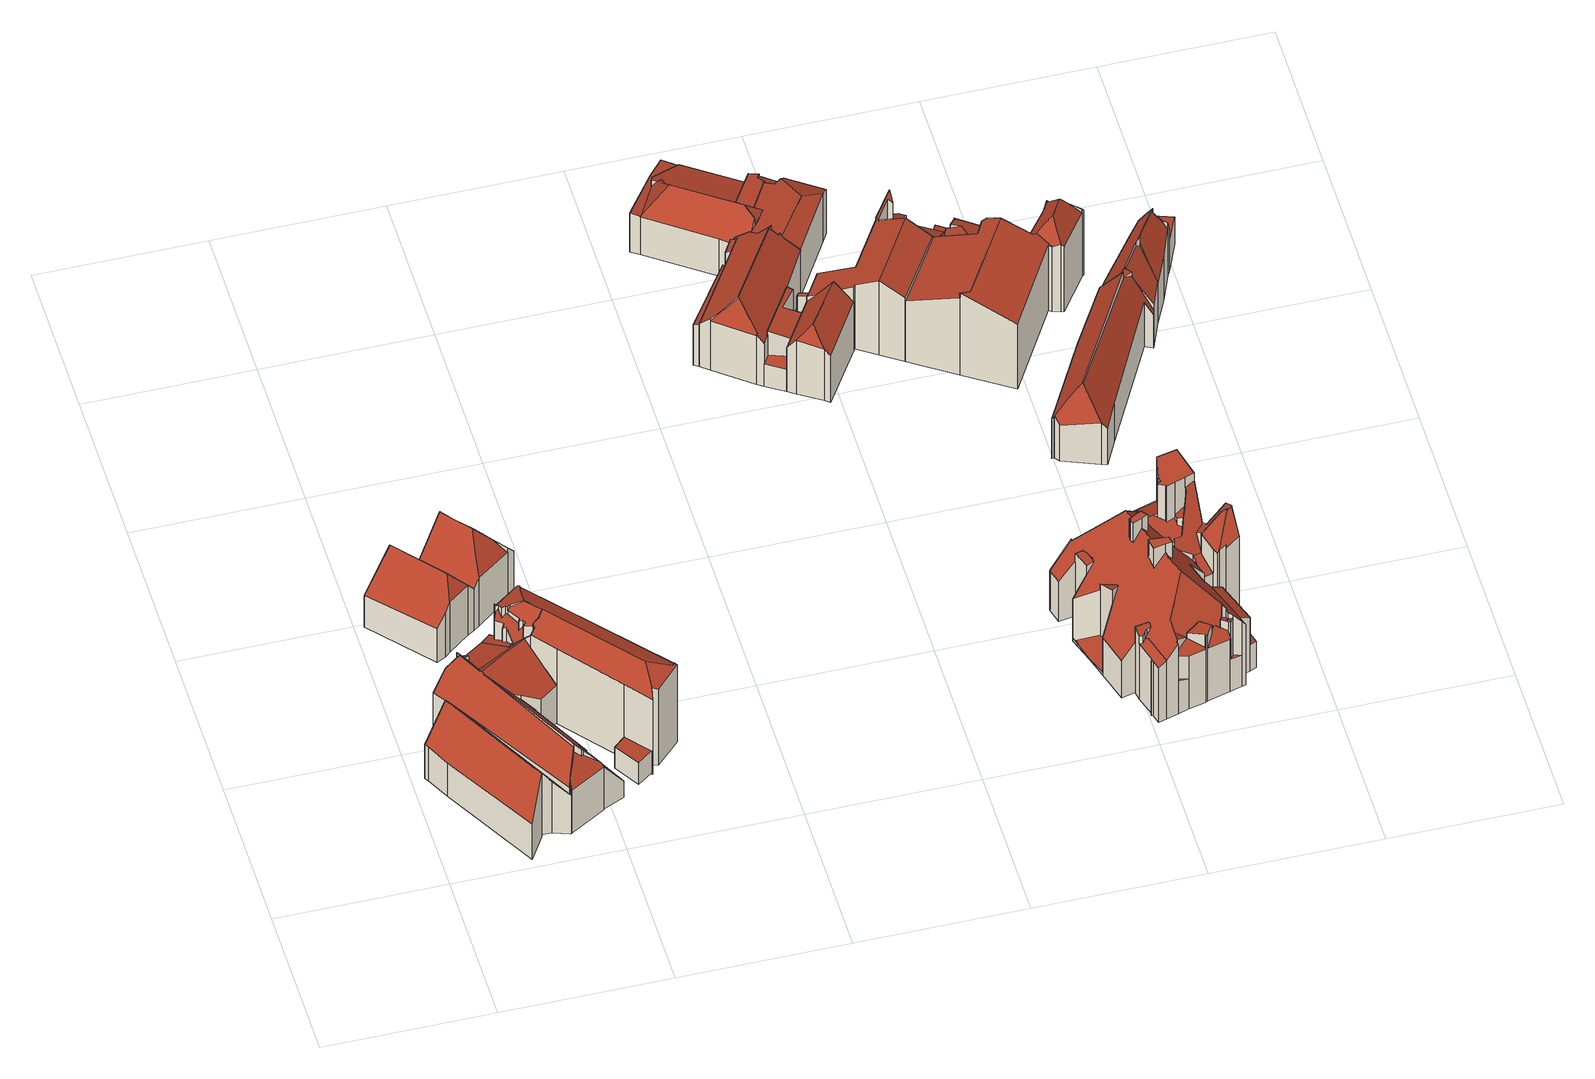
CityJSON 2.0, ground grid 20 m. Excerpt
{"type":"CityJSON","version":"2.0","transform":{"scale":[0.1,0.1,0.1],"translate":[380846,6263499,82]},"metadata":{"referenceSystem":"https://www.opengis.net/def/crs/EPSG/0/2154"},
"CityObjects":{
"building1":{"type":"Building","attributes":{"b3_dak_type":"slanted","b3_h_dak_50p":91.09,"b3_h_dak_70p":91.93,"b3_h_dak_max":93.34,"b3_h_dak_min":86.93,"b3_h_maaiveld":83.45,"b3_kas_warenhuis":false,"b3_reconstructie_onvolledig":false,"b3_rmse_lod12":1.53,"b3_rmse_lod13":1.53,"b3_rmse_lod22":0.328,"b3_val3dity_lod12":"[]","b3_val3dity_lod13":"[]","b3_val3dity_lod22":"[]","b3_volume_lod12":775.15,"b3_volume_lod13":775.15,"b3_volume_lod22":702.85,"oorspronkelijkbouwjaar":2000},"children":["building1-1"]},
"building1-1":{"type":"BuildingPart","parents":["building1"],"geometry":[{"type":"Solid","lod":"2.2","boundaries":[[[[0,1,2,3,4,5,6,7,8,9,10]],[[11,9,8,12]],[[13,7,6,14]],[[15,0,10,16]],[[12,8,7,13]],[[16,10,9,11]],[[17,3,2,18]],[[19,4,3,17]],[[14,6,5,20]],[[20,5,4,19]],[[18,2,1,21]],[[21,1,0,15]],[[22,23,11,12,13,14,20,19,17]],[[21,15,16,11,23,22,17,18]]]],"semantics":{"surfaces":[{"type":"GroundSurface"},{"type":"WallSurface","on_footprint_edge":true},{"type":"RoofSurface"}],"values":[[0,1,1,1,1,1,1,1,1,1,1,1,2,2]]}}]},
"building2":{"type":"Building","attributes":{"b3_dak_type":"slanted","b3_h_dak_50p":91.56,"b3_h_dak_70p":92.56,"b3_h_dak_max":95.07,"b3_h_dak_min":86.72,"b3_h_maaiveld":83.52,"b3_kas_warenhuis":false,"b3_reconstructie_onvolledig":false,"b3_rmse_lod12":1.78,"b3_rmse_lod13":1.34,"b3_rmse_lod22":0.354,"b3_val3dity_lod12":"[]","b3_val3dity_lod13":"[]","b3_val3dity_lod22":"[104]","b3_volume_lod12":1563.29,"b3_volume_lod13":1517.45,"b3_volume_lod22":53999,"oorspronkelijkbouwjaar":2000},"children":["building2-1"]},
"building2-1":{"type":"BuildingPart","parents":["building2"],"geometry":[{"type":"Solid","lod":"2.2","boundaries":[[[[24,25,26,27,28,29,30,31,32,33,34,35,36,37,38,39,40,41,42,43,44,45,46,47,48,49]],[[50,36,35,51]],[[52,32,31,53]],[[54,25,24,15]],[[55,26,25,54]],[[56,27,26,55]],[[57,46,45,58]],[[59,60,61]],[[62,63,61]],[[64,42,41,65]],[[65,41,40,66]],[[67,33,32,52]],[[68,43,42,64]],[[69,70,53,71]],[[72,73,74]],[[75,39,38,76]],[[76,38,37,77]],[[78,79,80,81,82]],[[63,79,78]],[[83,77,37,36,50]],[[84,85,86,87]],[[87,86,66,88]],[[89,90,91]],[[51,35,34,92]],[[92,34,33,67]],[[71,53,31,30,93]],[[94,95,96]],[[70,69,96]],[[93,30,29,94]],[[60,59,77,83]],[[15,24,49,97]],[[98,44,43,68]],[[58,45,44,98,99]],[[63,62,100]],[[73,72,101]],[[102,56,103]],[[99,98,85,84]],[[104,105,106]],[[107,47,46,57]],[[97,49,48,108]],[[108,48,47,107]],[[88,66,40,39,75]],[[80,79,108]],[[82,81,109,110]],[[110,109,90,89]],[[111,28,27,56,102]],[[95,94,29,28,111]],[[93,94,96,69,71]],[[100,62,61,60,83,50,51,92,112,74]],[[105,113,72,74,112,92,67]],[[56,55,101,103]],[[85,98,68,64,65,66,86]],[[110,89,91,84,87,88,75,76,77,59,61,63,78,82]],[[108,79,63,100,74,73,101,55,54,15,97]],[[90,109,81,80,108,107,57,58,99,84,91]],[[70,106,105,67,52,53]],[[106,70,96,95,111,102,103,101,72,113,105,104]]]],"semantics":{"surfaces":[{"type":"GroundSurface"},{"type":"WallSurface","on_footprint_edge":true},{"type":"WallSurface","on_footprint_edge":false},{"type":"RoofSurface"}],"values":[[0,1,1,1,1,1,1,2,2,1,1,1,1,2,2,1,1,2,2,1,2,2,2,1,1,1,2,2,1,2,1,1,1,2,2,2,2,2,1,1,1,1,2,2,2,1,1,3,3,3,3,3,3,3,3,3,3]]}}]},
"building3":{"type":"Building","attributes":{"b3_dak_type":"slanted","b3_h_dak_50p":91.63,"b3_h_dak_70p":92.42,"b3_h_dak_max":94.68,"b3_h_dak_min":89.81,"b3_h_maaiveld":83.28,"b3_kas_warenhuis":false,"b3_reconstructie_onvolledig":false,"b3_rmse_lod12":1.43,"b3_rmse_lod13":1.43,"b3_rmse_lod22":0.28,"b3_val3dity_lod12":"[]","b3_val3dity_lod13":"[]","b3_val3dity_lod22":"[104]","b3_volume_lod12":985.65,"b3_volume_lod13":985.65,"b3_volume_lod22":-33389.31,"oorspronkelijkbouwjaar":2000},"children":["building3-1"]},
"building3-1":{"type":"BuildingPart","parents":["building3"],"geometry":[{"type":"Solid","lod":"2.2","boundaries":[[[[114,115,116,117,118,119,120,121,122,123,124,125,126,127,128]],[[129,114,128,130]],[[131,116,115,132]],[[133,117,116,131]],[[134,120,119,135]],[[136,123,122,137]],[[137,122,121,138]],[[138,121,120,134]],[[139,127,126,140]],[[140,126,125,141]],[[141,125,124,142]],[[143,118,117,133]],[[135,119,118,143]],[[144,145,146]],[[130,128,127,139]],[[142,124,123,136]],[[147,132,115,114,129]],[[132,147,148]],[[145,144,149]],[[150,135,143]],[[135,150,136,137,138,134]],[[142,136,150,143,133,151,140,141]],[[148,147,129,130,139,152,144,146]],[[145,149,153,131,132,148,146]],[[149,144,152,139,140,151,133,131,153]]]],"semantics":{"surfaces":[{"type":"GroundSurface"},{"type":"WallSurface","on_footprint_edge":true},{"type":"WallSurface","on_footprint_edge":false},{"type":"RoofSurface"}],"values":[[0,1,1,1,1,1,1,1,1,1,1,1,1,2,1,1,1,2,2,3,3,3,3,3,3]]}}]},
"building4":{"type":"Building","attributes":{"b3_dak_type":"slanted","b3_h_dak_50p":95.85,"b3_h_dak_70p":96.14,"b3_h_dak_max":96.72,"b3_h_dak_min":89.83,"b3_h_maaiveld":83.36,"b3_kas_warenhuis":false,"b3_reconstructie_onvolledig":false,"b3_rmse_lod12":1.23,"b3_rmse_lod13":0.635,"b3_rmse_lod22":0.157,"b3_val3dity_lod12":"[]","b3_val3dity_lod13":"[]","b3_val3dity_lod22":"[]","b3_volume_lod12":1462.32,"b3_volume_lod13":1445.84,"b3_volume_lod22":1407.5,"oorspronkelijkbouwjaar":2000},"children":["building4-1"]},
"building4-1":{"type":"BuildingPart","parents":["building4"],"geometry":[{"type":"Solid","lod":"2.2","boundaries":[[[[154,155,156,157,158,159,160,161,162,163,164,165,166,167,168,169,170]],[[171,172,168,167,173]],[[174,154,170,52]],[[175,176,177,178,179]],[[179,178,180,181]],[[182,183,184]],[[185,186,187,188,189]],[[188,187,190,191]],[[192,166,165,193]],[[173,167,166,192]],[[194,195,196]],[[197,198,199,200]],[[200,199,201,202]],[[203,204,205]],[[52,170,169,206]],[[207,158,157,208]],[[208,157,156,186,185]],[[206,169,168,172]],[[209,210,211,212]],[[212,211,176,175]],[[213,214,215,216]],[[216,215,217,218]],[[218,217,219,220]],[[220,219,221]],[[222,223,224,225]],[[225,224,226,227]],[[204,203,227,228]],[[228,227,226,229,230]],[[230,229,172,171]],[[193,165,164,231]],[[231,164,163,232]],[[195,161,160,233]],[[181,180,183,182]],[[234,235,236]],[[202,201,223,222]],[[232,163,162,237]],[[237,162,161,195,194]],[[233,160,159,234]],[[235,234,159,158,207]],[[189,188,210,209]],[[191,190,214,213]],[[186,156,155,238]],[[238,155,154,174]],[[178,177,198,197]],[[172,229,226,224,221,206]],[[239,240,205,204,228,230,171,173,192,193,231]],[[237,194,196,239,231,232]],[[233,234,236,182,184,240,239,196,195]],[[189,209,212,175,179,181,182,236,235,207,208,185]],[[198,177,176,211,210,188,191,213,216,218,220,221,224,223,201,199]],[[238,174,52,206,221,219,217,215,214,190,187,186]],[[178,197,200,202,222,225,227,203,205,240,184,183,180]]]],"semantics":{"surfaces":[{"type":"GroundSurface"},{"type":"WallSurface","on_footprint_edge":true},{"type":"WallSurface","on_footprint_edge":false},{"type":"RoofSurface"}],"values":[[0,1,1,2,2,2,2,2,1,1,2,2,2,2,1,1,1,1,2,2,2,2,2,2,2,2,2,2,2,1,1,1,2,2,2,1,1,1,1,2,2,1,1,2,3,3,3,3,3,3,3,3]]}}]},
"building5":{"type":"Building","attributes":{"b3_dak_type":"horizontal","b3_h_dak_50p":86.86,"b3_h_dak_70p":86.88,"b3_h_dak_max":87.1,"b3_h_dak_min":86.8,"b3_h_maaiveld":83.54,"b3_kas_warenhuis":false,"b3_reconstructie_onvolledig":false,"b3_rmse_lod12":0.0845,"b3_rmse_lod13":0.0845,"b3_rmse_lod22":0.063,"b3_val3dity_lod12":"[]","b3_val3dity_lod13":"[]","b3_val3dity_lod22":"[]","b3_volume_lod12":25.14,"b3_volume_lod13":25.14,"b3_volume_lod22":25.24,"oorspronkelijkbouwjaar":2000},"children":["building5-1"]},
"building5-1":{"type":"BuildingPart","parents":["building5"],"geometry":[{"type":"Solid","lod":"2.2","boundaries":[[[[241,242,243,244]],[[245,241,244,246]],[[246,244,243,247]],[[247,243,242,248]],[[248,242,241,245]],[[248,245,246,247]]]],"semantics":{"surfaces":[{"type":"GroundSurface"},{"type":"WallSurface","on_footprint_edge":true},{"type":"RoofSurface"}],"values":[[0,1,1,1,1,2]]}}]},
"building6":{"type":"Building","attributes":{"b3_dak_type":"slanted","b3_h_dak_50p":89.21,"b3_h_dak_70p":89.29,"b3_h_dak_max":89.5,"b3_h_dak_min":86.21,"b3_h_maaiveld":82.77,"b3_kas_warenhuis":false,"b3_reconstructie_onvolledig":false,"b3_rmse_lod12":0.696,"b3_rmse_lod13":0.696,"b3_rmse_lod22":0.335,"b3_val3dity_lod12":"[]","b3_val3dity_lod13":"[]","b3_val3dity_lod22":"[]","b3_volume_lod12":48.63,"b3_volume_lod13":48.63,"b3_volume_lod22":44.95,"oorspronkelijkbouwjaar":2000},"children":["building6-1"]},
"building6-1":{"type":"BuildingPart","parents":["building6"],"geometry":[{"type":"Solid","lod":"2.2","boundaries":[[[[249,250,251,252,253,254,255,256,257]],[[258,253,252,259]],[[259,252,251,260,261]],[[261,260,262,263]],[[263,262,254,253,258]],[[264,255,254,262]],[[265,257,256,266,267]],[[268,249,257,265]],[[266,256,255,264]],[[267,266,269,270]],[[260,251,250,269]],[[270,269,250,249,268]],[[263,258,259,261]],[[260,269,266,264,262]],[[270,268,265,267]]]],"semantics":{"surfaces":[{"type":"GroundSurface"},{"type":"WallSurface","on_footprint_edge":true},{"type":"WallSurface","on_footprint_edge":false},{"type":"RoofSurface"}],"values":[[0,1,1,2,1,1,1,1,1,2,1,1,3,3,3]]}}]},
"building7":{"type":"Building","attributes":{"b3_dak_type":"slanted","b3_h_dak_50p":89.84,"b3_h_dak_70p":89.94,"b3_h_dak_max":90.12,"b3_h_dak_min":86.22,"b3_h_maaiveld":82.81,"b3_kas_warenhuis":false,"b3_reconstructie_onvolledig":false,"b3_rmse_lod12":2.4,"b3_rmse_lod13":0.348,"b3_rmse_lod22":0.433,"b3_val3dity_lod12":"[]","b3_val3dity_lod13":"[]","b3_val3dity_lod22":"[]","b3_volume_lod12":153.83,"b3_volume_lod13":123.45,"b3_volume_lod22":119.13,"oorspronkelijkbouwjaar":2000},"children":["building7-1"]},
"building7-1":{"type":"BuildingPart","parents":["building7"],"geometry":[{"type":"Solid","lod":"2.2","boundaries":[[[[271,272,273,274,275,276,277,278,279,280]],[[281,282,280,279,283]],[[284,271,280,282]],[[285,286,287,288]],[[289,274,273,290]],[[286,275,274,289]],[[290,273,272,287]],[[283,279,278,291,292]],[[292,291,293,294]],[[295,284,296,297]],[[294,293,282,281]],[[298,276,275,286,285]],[[291,278,277,299]],[[300,299,277,276,298]],[[288,287,272,271,284,295]],[[297,296,299,300]],[[290,287,286,289]],[[294,281,283,292]],[[299,296,284,282,293,291]],[[297,300,298,285,288,295]]]],"semantics":{"surfaces":[{"type":"GroundSurface"},{"type":"WallSurface","on_footprint_edge":true},{"type":"WallSurface","on_footprint_edge":false},{"type":"RoofSurface"}],"values":[[0,1,1,2,1,1,1,1,2,2,2,1,1,1,1,2,3,3,3,3]]}}]},
"building8":{"type":"Building","attributes":{"b3_dak_type":"slanted","b3_h_dak_50p":90.33,"b3_h_dak_70p":90.99,"b3_h_dak_max":94.07,"b3_h_dak_min":87.22,"b3_h_maaiveld":82.8,"b3_kas_warenhuis":false,"b3_reconstructie_onvolledig":false,"b3_rmse_lod12":1.64,"b3_rmse_lod13":1.64,"b3_rmse_lod22":0.103,"b3_val3dity_lod12":"[]","b3_val3dity_lod13":"[]","b3_val3dity_lod22":"[204]","b3_volume_lod12":2453.23,"b3_volume_lod13":2453.23,"b3_volume_lod22":2257.26,"oorspronkelijkbouwjaar":2000},"children":["building8-1"]},
"building8-1":{"type":"BuildingPart","parents":["building8"],"geometry":[{"type":"Solid","lod":"2.2","boundaries":[[[[301,276,274,302,303,252,249,304,305,306,307,308,309,310,311,312,313,314,315,316,317]],[[318,319,320,321,322]],[[323,307,306,324,325]],[[326,309,308,327]],[[327,308,307,323]],[[324,306,305,328]],[[329,330,331,332]],[[333,334,302,274,335]],[[336,252,303,337,338]],[[335,274,276,339]],[[340,341,342,343]],[[344,345,346,341,340]],[[343,342,319,318]],[[347,348,349,350]],[[320,319,350]],[[328,305,304,351]],[[332,331,352,353]],[[337,303,302,334]],[[354,310,309,326]],[[355,311,310,354,356]],[[357,358,312,311,355,359]],[[360,313,312,358]],[[356,354,361,362]],[[325,324,363]],[[353,352,364]],[[338,337,364]],[[345,344,365]],[[330,329,365]],[[359,355,366]],[[367,317,316,368]],[[369,370,301,317,367]],[[371,372,373]],[[374,375,376]],[[362,361,377,378]],[[379,380,381,382]],[[373,383,382,384]],[[322,321,351,385]],[[384,382,381,386,387]],[[387,386,358,357]],[[388,314,313,360]],[[334,333,389]],[[390,315,314,388]],[[368,316,315,390,391]],[[339,276,301,370]],[[392,393,394]],[[349,348,395]],[[396,397,398,399]],[[400,401,402,375,374]],[[385,351,304,249,403]],[[403,249,252,336]],[[399,398,380,379]],[[348,347,393,392]],[[404,346,345]],[[375,402,404]],[[401,400,405]],[[391,390,397,396]],[[406,383,373]],[[405,370,369]],[[407,408,409]],[[408,407,410]],[[378,377,410]],[[353,364,337,334,389]],[[349,395,411,412,413,363,324,328,351,321,320,350]],[[383,406,414,394,393,347,350,319,342,341,346,404,415,396,399,379,382]],[[416,372,371,373,384,387,357,359,366]],[[403,336,338,364,352,331,330,365,344,340,343,318,322,385]],[[391,396,415,367,368]],[[348,392,394,414,406,412,411,395]],[[375,404,345,365,329,376]],[[370,405,400,374,376,329,332,353,389,333,335,339]],[[397,390,388,360,358,386,381,380,398]],[[377,361,354,326,327,323,325,363]],[[369,367,415,404,402,401,405]],[[416,407,409,413,412,406,373,372]],[[377,363,413,409,408,410]],[[407,416,366,355,356,362,378,410]]]],"semantics":{"surfaces":[{"type":"GroundSurface"},{"type":"WallSurface","on_footprint_edge":false},{"type":"WallSurface","on_footprint_edge":true},{"type":"RoofSurface"}],"values":[[0,1,2,2,2,2,1,2,2,2,1,1,1,1,1,2,1,2,2,2,2,2,1,1,1,1,1,1,1,2,2,1,1,1,1,1,1,1,1,2,1,2,2,2,1,1,1,1,2,2,1,1,1,1,1,1,1,1,1,1,1,3,3,3,3,3,3,3,3,3,3,3,3,3,3,3]]}}]},
"building9":{"type":"Building","attributes":{"b3_dak_type":"slanted","b3_h_dak_50p":92.45,"b3_h_dak_70p":93.11,"b3_h_dak_max":94.44,"b3_h_dak_min":85.88,"b3_h_maaiveld":82.84,"b3_kas_warenhuis":false,"b3_reconstructie_onvolledig":false,"b3_rmse_lod12":2.28,"b3_rmse_lod13":1.63,"b3_rmse_lod22":0.0832,"b3_val3dity_lod12":"[]","b3_val3dity_lod13":"[]","b3_val3dity_lod22":"[]","b3_volume_lod12":1632.24,"b3_volume_lod13":1585.79,"b3_volume_lod22":1426.8,"oorspronkelijkbouwjaar":2000},"children":["building9-1"]},
"building9-1":{"type":"BuildingPart","parents":["building9"],"geometry":[{"type":"Solid","lod":"2.2","boundaries":[[[[417,418,419,420,421,422,423,424,425,426,427,428,429,430,273,280,279,431,432,433,434,435,436,437,438,439]],[[440,421,420,441]],[[441,420,419,442]],[[443,432,431,444]],[[445,433,432,443]],[[446,447,448,449]],[[450,451,447,446]],[[452,439,438,453]],[[453,438,437,454]],[[454,437,436,455,456]],[[449,448,457,458]],[[458,457,459,460,461]],[[455,436,435,462]],[[463,423,422,464,465]],[[466,424,423,463,467]],[[468,469,451,450]],[[444,431,279,283]],[[281,470,471]],[[472,473,471]],[[283,279,280,470,281]],[[474,428,427,475]],[[476,273,430,477]],[[478,425,424,466]],[[479,429,428,474]],[[480,426,425,478]],[[481,475,427,426,480]],[[470,280,273,476]],[[473,472,482]],[[475,481,482]],[[461,460,434,433,445,483]],[[464,422,421,440]],[[442,419,418,484]],[[483,445,450]],[[467,463,469,468]],[[465,464,484,485]],[[477,430,429,479]],[[462,435,434,460]],[[456,455,459,457]],[[486,417,439,452]],[[485,484,418,417,486]],[[487,488,472,471,470,476,477,489]],[[475,482,472,488,487,490,479,474]],[[483,450,446,449,458,461]],[[468,491,478,466,467]],[[484,464,440,441,442]],[[477,479,490,487,489]],[[459,455,462,460]],[[485,486,452,453,454,456,457,448,447,451,469,463,465]],[[478,491,468,450,445,443,444,283,281,471,473,482,481,480]]]],"semantics":{"surfaces":[{"type":"GroundSurface"},{"type":"WallSurface","on_footprint_edge":true},{"type":"WallSurface","on_footprint_edge":false},{"type":"RoofSurface"}],"values":[[0,1,1,1,1,2,2,1,1,1,2,2,1,1,1,2,1,2,2,1,1,1,1,1,1,1,1,2,2,1,1,1,2,2,2,1,1,2,1,1,3,3,3,3,3,3,3,3,3]]}}]},
"building10":{"type":"Building","attributes":{"b3_dak_type":"slanted","b3_h_dak_50p":93.93,"b3_h_dak_70p":95.24,"b3_h_dak_max":99.86,"b3_h_dak_min":87,"b3_h_maaiveld":82.91,"b3_kas_warenhuis":false,"b3_reconstructie_onvolledig":false,"b3_rmse_lod12":2.63,"b3_rmse_lod13":2,"b3_rmse_lod22":1.69,"b3_val3dity_lod12":"[]","b3_val3dity_lod13":"[]","b3_val3dity_lod22":"[104,201]","b3_volume_lod12":3638.86,"b3_volume_lod13":3568.45,"b3_volume_lod22":-76687.11,"oorspronkelijkbouwjaar":2000},"children":["building10-1"]},
"building10-1":{"type":"BuildingPart","parents":["building10"],"geometry":[{"type":"MultiSurface","lod":"2.2","boundaries":[[[492,493,494,495,496,497,498,499,500,501,502,503,504,505,506,507,508,509,510,511,512,513,514,515,516,517,518,519,520,521,522,523,524,525,526,527,528,529,530,531,532,533,534,535,536,537,538]],[[539,540,541]],[[542,543,541]],[[543,544,545,546]],[[547,548,549,550]],[[551,535,534,552]],[[553,536,535,551]],[[554,555,552,556]],[[555,537,536,553]],[[557,532,531,558]],[[559,533,532,557]],[[560,561,562,563]],[[564,565,566,563,567]],[[568,520,519,569]],[[570,571,514,513,572]],[[561,495,494,573]],[[574,575,576,577]],[[578,500,499,579,580]],[[581,582,511,510,583,584]],[[585,571,570]],[[586,587,544,543,542]],[[558,531,530,588]],[[589,590,591,592,593]],[[594,527,526,595]],[[572,513,512,596]],[[596,512,511,582]],[[577,576,506,505,597,598]],[[599,600,601,602,603]],[[604,605,600,599]],[[606,607,608,609]],[[602,601,610,611]],[[611,610,612,613,614]],[[615,616,617,618]],[[619,615,620,621]],[[622,623,624,625]],[[569,519,518,620]],[[621,620,518,517,626]],[[627,628,629,630]],[[609,608,628,627]],[[631,632,633,605,604]],[[614,613,634]],[[618,617,634]],[[546,545,528,527,594]],[[635,636,637]],[[638,529,528,545]],[[588,530,529,638,639]],[[640,524,523,641]],[[642,525,524,640]],[[625,624,643,644]],[[603,602,616,615,619]],[[645,646,647,648]],[[649,650,651,652]],[[653,654,650,649]],[[575,574,655]],[[654,496,495,561,560]],[[583,510,509,656]],[[656,509,657,658,659]],[[657,509,660]],[[508,549,660]],[[659,661,662]],[[595,526,525,642]],[[663,664,665]],[[666,667,665]],[[667,666,522,521,668]],[[669,538,537,555,554]],[[670,671,672]],[[673,674,672]],[[671,670,675,676]],[[633,632,677]],[[678,679,632,631]],[[644,643,679,678]],[[680,681,682]],[[683,674,673,682]],[[626,517,516,623,622]],[[623,516,515,684,685]],[[686,687,688,689]],[[690,674,683]],[[685,684,691,692]],[[684,515,514,571]],[[692,691,693,694]],[[695,651,696]],[[597,505,504,697]],[[697,504,503,698]],[[699,700,701,702]],[[639,638,703]],[[701,700,703]],[[613,612,704]],[[630,629,705,706]],[[706,705,687,686]],[[707,547,708]],[[709,710,582,581]],[[711,710,709]],[[676,675,712]],[[713,714,715,716]],[[717,636,635]],[[550,549,508,507,718]],[[718,507,506,576]],[[661,659,658,548,547,707]],[[716,715,719,720]],[[652,651,695,721,722]],[[722,721,723]],[[702,701,724]],[[725,587,586]],[[556,552,534,533,559]],[[668,521,520,568]],[[694,693,681,680]],[[726,727,607,606]],[[728,502,501,729]],[[729,501,500,578]],[[698,503,502,728]],[[730,731,646,645]],[[579,499,498,732]],[[733,648,647,734,735]],[[689,688,727,726]],[[648,733,736]],[[737,738,714,713]],[[739,740,738,737]],[[741,492,538,669]],[[664,663,540,539]],[[742,743,744]],[[743,742,745,746,747]],[[747,746,748,749]],[[746,745,750,751,752]],[[752,751,566,565]],[[580,579,753,754]],[[754,753,755,756,757]],[[758,759,760]],[[761,730,759,758]],[[756,755,732,762]],[[757,756,731,730,761]],[[762,732,498,497,763]],[[735,734,763,764]],[[764,763,497,496,654,653]],[[765,766,767,740,739]],[[720,719,766,765]],[[767,766,768]],[[593,592,769]],[[591,590,770]],[[771,772,590,589]],[[598,597,772,771]],[[773,774,775]],[[776,777,775]],[[584,583,774,773]],[[777,776,778]],[[751,750,779]],[[749,748,565,564,780]],[[781,782,783,573,784]],[[780,564,782,781]],[[567,563,562,783,782]],[[784,573,494,493,785]],[[785,493,492,741]],[[641,523,522,666]],[[555,553,551,552]],[[616,602,611,614,634,617]],[[626,622,625,644,678,631,604,599,603,619,621]],[[661,707,708,662]],[[694,680,682,673,672,671,676,786,677,632,679,643,624,623,685,692]],[[548,658,657,660,549]],[[587,724,701,703,638,545,544]],[[587,725,787,569,620,615,618,634,613,704,788,637,636,699,702,724]],[[556,559,669,554]],[[681,693,691,684,571,585,789,790,690,683,682]],[[689,726,606,609,627,630,706,686]],[[540,663,665,667,668,568,569,787,725,586,542,541]],[[759,730,645,791]],[[732,755,753,579]],[[763,734,647,646,731,756,762]],[[764,653,649,652,722,723,736,733,735]],[[720,765,739,737,713,716]],[[779,750,745,742,744,792,793,760,759,791,645,648,736,723,721,695,696]],[[772,597,697,698,728,729,578,770,590]],[[777,778,711,709,581,584,773,775]],[[598,771,589,593,769,655,574,577]],[[711,778,776,775,774,583,656,659,662,708,547,550,718,576,575,655,769,592,591,770,578,580,754,757,761,758,760,793,792,768,766,719,715,714,688,687,705,629,628,608,790,789,585,570,572,596,582,710]],[[712,717,635,637,788,704,612,610,601,600,605,633,677,786,676]],[[751,779,696,651,650,654,560,563,566]],[[565,748,746,752]],[[567,782,564]],[[783,562,561,573]],[[785,741,669,559,557,558,588,639,703,700,699,636,717,712,675,670,672,674,690,790,608,607,727,688,714,738,740,767,768,792,744,743,747,749,780,781,784]],[[595,794,664,539,541,543,546,594]],[[641,666,665,664,794,595,642,640]]],"semantics":{"surfaces":[{"type":"GroundSurface"},{"type":"WallSurface","on_footprint_edge":false},{"type":"WallSurface","on_footprint_edge":true},{"type":"RoofSurface"}],"values":[0,1,1,1,1,2,2,1,2,2,2,1,1,2,2,2,1,2,2,1,1,2,1,2,2,2,2,1,1,1,1,1,1,1,1,2,2,1,1,1,1,1,2,1,2,2,2,2,1,1,1,1,1,1,2,2,1,2,2,1,2,1,1,2,2,1,1,1,1,1,1,1,1,2,2,1,1,1,2,1,1,2,2,1,1,1,1,1,1,1,1,1,1,1,1,2,2,1,1,1,1,1,1,2,2,1,1,2,2,2,1,2,1,1,1,1,1,2,1,1,1,1,1,1,1,1,1,1,1,1,2,1,2,1,1,1,1,1,1,1,1,1,1,1,1,1,1,1,1,2,2,2,3,3,3,3,3,3,3,3,3,3,3,3,3,3,3,3,3,3,3,3,3,3,3,3,3,3,3,3,3,3]}}]},
"building11":{"type":"Building","attributes":{"b3_dak_type":"slanted","b3_h_dak_50p":93.63,"b3_h_dak_70p":94.33,"b3_h_dak_max":95.97,"b3_h_dak_min":86.15,"b3_h_maaiveld":82.82,"b3_kas_warenhuis":false,"b3_reconstructie_onvolledig":false,"b3_rmse_lod12":2.23,"b3_rmse_lod13":0.925,"b3_rmse_lod22":0.128,"b3_val3dity_lod12":"[]","b3_val3dity_lod13":"[]","b3_val3dity_lod22":"[]","b3_volume_lod12":2557.39,"b3_volume_lod13":2383.87,"b3_volume_lod22":2276.67,"oorspronkelijkbouwjaar":2000},"children":["building11-1"]},
"building11-1":{"type":"BuildingPart","parents":["building11"],"geometry":[{"type":"Solid","lod":"2.2","boundaries":[[[[795,796,797,798,424,799,422,800,421,801,802,803,804,805,806,807,808,809,810,811]],[[812,813,814,815,816]],[[817,811,810,818]],[[819,424,798,820]],[[820,821,822]],[[823,795,811,817]],[[824,804,803,825]],[[825,803,802,826]],[[827,828,829,830]],[[826,802,801,828,827]],[[831,832,833,834,835]],[[830,829,836,837]],[[828,801,421,838]],[[818,810,809,839]],[[840,839,841]],[[842,824,814,813]],[[843,844,807,806,845]],[[845,806,805,846]],[[846,805,804,824,842]],[[841,839,809,808,847]],[[848,849,850]],[[465,851,422,799,852]],[[853,854,855,856]],[[856,855,851,465]],[[857,858,832,831]],[[858,859,860]],[[821,820,798,797,861]],[[861,797,796,862]],[[863,852,799,424,819]],[[835,834,852,863]],[[864,865,859,858,857]],[[816,815,865,864]],[[866,867,813,812]],[[868,867,866]],[[834,833,854,853]],[[869,870,800,422,851]],[[838,421,800,870]],[[849,871,870,869]],[[837,836,871,849,848]],[[872,844,843]],[[862,796,795,823]],[[847,808,807,844]],[[873,874,817,818,839,840,875]],[[816,864,857,831,835,863,819,820,822]],[[834,853,856,465,852]],[[871,836,829,828,838,870]],[[849,869,851,855,854,833,832,858,860,850]],[[837,848,850,860,859,865,815,814,824,825,826,827,830]],[[872,843,845,846,842,813,867,868,876,873,875]],[[823,877,868,866,812,816,822,821,861,862]],[[868,877,823,817,874,873,876]],[[847,844,872,875,840,841]]]],"semantics":{"surfaces":[{"type":"GroundSurface"},{"type":"WallSurface","on_footprint_edge":false},{"type":"WallSurface","on_footprint_edge":true},{"type":"RoofSurface"}],"values":[[0,1,2,2,1,2,2,2,1,2,1,1,2,2,1,1,2,2,2,2,1,2,1,1,1,1,2,2,2,1,1,1,1,1,1,2,2,1,1,1,2,2,3,3,3,3,3,3,3,3,3,3]]}}]},
"building12":{"type":"Building","attributes":{"b3_dak_type":"slanted","b3_h_dak_50p":90.81,"b3_h_dak_70p":91.83,"b3_h_dak_max":93.59,"b3_h_dak_min":86.09,"b3_h_maaiveld":82.69,"b3_kas_warenhuis":false,"b3_reconstructie_onvolledig":false,"b3_rmse_lod12":1.96,"b3_rmse_lod13":1.55,"b3_rmse_lod22":0.114,"b3_val3dity_lod12":"[]","b3_val3dity_lod13":"[]","b3_val3dity_lod22":"[204]","b3_volume_lod12":1653.47,"b3_volume_lod13":1612.81,"b3_volume_lod22":1474.65,"oorspronkelijkbouwjaar":2000},"children":["building12-1"]},
"building12-1":{"type":"BuildingPart","parents":["building12"],"geometry":[{"type":"Solid","lod":"2.2","boundaries":[[[[878,879,880,881,882,883,884,885,886,887,888,889,890,891,892,893,894,895,896,897,898,899,900,901]],[[902,882,881,903]],[[904,891,890,905]],[[906,892,891,904]],[[907,893,892,906]],[[908,909,910,911]],[[912,913,914]],[[913,912,915,916,917]],[[918,886,885,919]],[[920,921,887,886,918,922]],[[903,881,880,923]],[[924,925,923,926]],[[927,928,884,883,929,930]],[[919,885,884,928]],[[931,932,933,934]],[[905,890,889,935]],[[936,878,901,937]],[[935,889,888,938]],[[938,888,887,921]],[[939,940,941]],[[942,943,940,939]],[[944,945,941]],[[922,918,946]],[[943,947,946]],[[917,916,947,943,942]],[[948,898,897,949]],[[950,899,898,948]],[[951,894,893,907]],[[952,896,895,953]],[[937,901,900,933]],[[934,933,900,899,950]],[[954,955,956]],[[921,920,957]],[[958,954,957]],[[911,910,932,931]],[[955,954,958,915,912]],[[959,960,928,927]],[[926,923,880,879,961]],[[930,929,925,924]],[[929,883,882,902]],[[962,909,908]],[[949,897,896,952]],[[963,964,965,966]],[[967,965,924]],[[968,961,879,878,936]],[[966,965,967,961,968]],[[960,959,969]],[[970,944,969]],[[953,895,894,951]],[[945,944,970,964,963]],[[915,958,957,920,922,946,947,916]],[[956,910,909,906,904,905,935,938,921,957,954]],[[955,912,914,932,910,956]],[[929,902,903,923,925]],[[909,962,971,951,907,906]],[[960,969,944,941,940,943,946,918,919,928]],[[961,967,924,926]],[[945,963,966,968,936,937,933,932,914,913,917,942,939,941]],[[953,951,971,962,908,911,931,934,950,948,949,952]],[[964,970,969,959,927,930,924,965]]]],"semantics":{"surfaces":[{"type":"GroundSurface"},{"type":"WallSurface","on_footprint_edge":true},{"type":"WallSurface","on_footprint_edge":false},{"type":"RoofSurface"}],"values":[[0,1,1,1,1,2,2,2,1,1,1,2,1,1,2,1,1,1,1,2,2,2,2,2,2,1,1,1,1,1,1,2,2,2,2,2,2,1,2,1,2,1,2,2,1,2,2,2,1,2,3,3,3,3,3,3,3,3,3,3]]}}]}
},
"vertices":[
[62,179,14],[145,29,14],[125,36,14],[112,36,14],[113,33,14],[94,3,14],[30,119,14],[16,146,14],[13,151,14],[41,168,14],[42,168,14],[41,168,112],[13,151,67],[16,146,67],[30,119,66],[62,179,78],[42,168,111],[112,36,113],[125,36,95],[113,33,113],[94,3,69],[145,29,74],[108,42,113],[44,163,112],
[62,179,15],[40,216,15],[56,225,15],[72,235,15],[81,240,15],[80,241,15],[76,250,15],[86,257,15],[110,273,15],[134,242,15],[146,227,15],[173,193,15],[152,179,15],[129,179,15],[144,173,15],[136,168,15],[180,95,15],[181,94,15],[192,100,15],[214,66,15],[188,54,15],[188,53,15],[146,29,15],[145,30,15],[147,40,15],[144,32,15],[152,179,72],[173,193,74],[110,273,78],[86,257,78],[40,216,75],[56,225,100],[72,235,96],[146,29,82],[188,53,82],[121,179,87],[121,179,88],[114,181,94],[90,188,115],[90,188,119],[192,100,47],[181,94,65],[180,95,65],[134,242,95],[214,66,41],[88,245,91],[88,245,83],[86,257,80],[87,194,118],[87,194,119],[89,193,120],[136,168,77],[144,173,63],[129,179,78],[156,60,121],[156,60,116],[156,60,107],[156,61,108],[156,61,120],[129,179,84],[186,57,87],[186,57,83],[165,95,84],[165,95,87],[180,95,69],[167,60,108],[167,60,101],[184,57,89],[146,227,120],[76,250,83],[80,241,92],[80,241,96],[83,243,91],[144,32,83],[188,54,83],[188,54,84],[89,192,119],[72,223,119],[72,235,111],[74,227,113],[93,220,93],[93,220,94],[92,224,92],[145,30,84],[147,40,92],[165,59,101],[165,59,111],[81,240,96],[119,211,120],[92,220,95],
[179,394,13],[171,389,13],[130,357,13],[123,352,13],[115,347,13],[89,327,13],[83,322,13],[72,316,13],[9,388,13],[43,407,13],[54,413,13],[65,401,13],[76,409,13],[105,429,13],[133,449,13],[179,394,80],[133,449,80],[130,357,89],[171,389,85],[123,352,78],[83,322,82],[89,327,92],[43,407,114],[9,388,63],[72,316,66],[105,429,127],[76,409,78],[65,401,96],[54,413,97],[115,347,91],[133,395,127],[133,395,126],[134,395,126],[171,389,92],[155,394,105],[133,394,126],[92,349,114],[114,363,78],[117,414,127],[131,377,109],
[120,281,14],[121,282,14],[125,276,14],[127,273,14],[156,294,14],[158,291,14],[291,135,14],[290,135,14],[292,132,14],[264,104,14],[256,105,14],[254,92,14],[230,123,14],[173,193,14],[151,220,14],[133,243,14],[110,273,14],[151,220,132],[151,220,130],[173,193,131],[120,281,78],[134,262,139],[134,262,129],[136,260,129],[136,260,134],[136,260,140],[139,262,137],[139,262,140],[154,259,146],[154,259,145],[165,246,146],[125,276,131],[125,276,81],[125,271,83],[125,271,124],[125,271,133],[123,269,83],[123,269,113],[230,123,131],[254,92,131],[290,135,136],[290,135,134],[287,132,136],[145,246,133],[145,246,125],[144,243,118],[144,243,132],[148,242,124],[148,242,133],[164,234,140],[164,234,142],[169,240,146],[133,243,95],[156,294,133],[127,273,133],[128,270,134],[128,270,129],[130,263,121],[130,263,137],[131,259,116],[131,259,89],[129,258,89],[129,258,108],[133,256,90],[133,256,113],[137,244,96],[137,244,100],[135,244,96],[150,239,133],[150,239,123],[147,236,111],[147,236,130],[156,231,121],[156,231,133],[156,231,137],[157,226,127],[157,226,136],[256,105,136],[264,104,133],[291,135,134],[158,291,134],[158,291,135],[156,283,138],[292,132,135],[121,282,78],[257,135,147],[170,241,146],
[216,111,15],[230,123,15],[253,93,15],[235,80,15],[216,111,48],[235,80,49],[253,93,50],[230,123,48],
[537,788,8],[526,772,8],[514,753,8],[464,675,8],[458,679,8],[512,756,8],[510,758,8],[520,774,8],[531,793,8],[458,679,71],[464,675,74],[514,753,45],[514,753,74],[512,756,44],[512,756,73],[510,758,43],[531,793,71],[520,774,43],[520,774,72],[537,788,74],[526,772,44],[526,772,74],
[578,665,8],[556,631,8],[546,614,8],[524,628,8],[531,640,8],[569,699,8],[575,695,8],[580,691,8],[590,684,8],[586,679,8],[586,679,81],[586,679,44],[590,684,81],[578,665,44],[531,640,81],[531,640,43],[556,631,43],[556,631,71],[524,628,43],[546,614,43],[580,691,45],[580,691,76],[577,687,45],[577,687,76],[578,665,71],[557,672,44],[557,672,79],[569,699,81],[575,695,45],[575,695,79],
[598,748,8],[517,633,8],[474,667,8],[534,790,8],[520,801,8],[446,854,8],[436,861,8],[475,920,8],[493,943,8],[510,931,8],[576,885,8],[586,878,8],[603,866,8],[603,863,8],[609,860,8],[649,832,8],[643,822,8],[547,783,87],[547,783,79],[547,783,67],[536,793,69],[536,793,73],[436,861,69],[446,854,67],[446,854,68],[493,943,54],[475,920,58],[520,801,66],[563,752,121],[563,752,116],[505,663,115],[505,663,121],[517,633,86],[517,633,84],[524,628,75],[464,675,75],[474,667,85],[474,667,88],[569,699,77],[554,765,102],[554,765,85],[549,781,80],[549,781,90],[568,760,116],[568,760,100],[568,760,91],[560,799,79],[560,799,81],[560,799,89],[554,791,79],[534,790,65],[505,662,116],[505,662,120],[510,931,53],[576,885,54],[510,931,54],[586,878,72],[586,878,69],[576,885,69],[603,866,68],[474,908,59],[474,908,68],[447,855,68],[486,665,99],[564,754,116],[551,846,70],[643,822,83],[649,832,77],[598,748,82],[598,748,80],[552,844,71],[552,844,70],[566,827,76],[576,754,108],[576,754,100],[574,751,108],[471,902,60],[471,902,70],[589,862,74],[589,862,73],[588,864,73],[588,864,74],[566,827,75],[588,864,75],[534,790,73],[583,874,71],[583,874,72],[603,863,69],[518,634,86],[609,860,68],[609,860,78],[561,799,81],[561,799,79],[567,806,80],[553,812,97],[605,858,80],[605,858,70],[597,854,73],[597,854,78],[579,751,103],[579,751,92],[576,754,94],[537,788,76],[577,756,94],[595,749,84],[574,818,80],[481,895,70],[481,895,75],[480,879,85],[477,898,70],[553,813,97],[553,813,98],[482,864,98],[567,807,80],[617,815,93],[550,845,70],
[728,757,8],[740,750,8],[759,785,8],[777,772,8],[771,762,8],[757,740,8],[735,706,8],[682,624,8],[657,641,8],[634,656,8],[632,654,8],[588,586,8],[582,590,8],[555,608,8],[606,709,8],[643,686,8],[682,747,8],[707,784,8],[712,791,8],[718,787,8],[726,782,8],[718,770,8],[725,764,8],[771,762,41],[777,772,39],[759,785,39],[643,686,105],[606,709,81],[682,747,106],[702,772,108],[702,772,77],[707,769,77],[707,769,105],[685,745,108],[685,745,94],[725,764,74],[718,770,73],[726,782,66],[718,787,52],[718,787,66],[708,784,70],[708,784,108],[708,784,53],[707,784,53],[707,784,109],[712,791,53],[735,706,95],[757,740,47],[757,740,74],[682,624,108],[735,706,107],[710,725,124],[710,725,94],[586,679,73],[595,674,86],[612,664,113],[612,664,97],[588,586,81],[632,654,85],[546,614,77],[555,608,92],[657,641,124],[582,590,89],[634,656,109],[632,654,109],[620,660,102],[682,747,109],[740,750,47],[740,750,75],[728,757,76],[574,609,112],[604,652,113],[566,608,104],[579,596,97],[688,690,124],
[908,72,9],[912,58,9],[907,57,9],[893,53,9],[866,45,9],[863,44,9],[843,39,9],[830,35,9],[816,31,9],[806,28,9],[803,40,9],[801,40,9],[802,43,9],[795,68,9],[793,78,9],[777,74,9],[766,113,9],[749,175,9],[767,184,9],[760,206,9],[741,203,9],[736,222,9],[762,229,9],[837,250,9],[866,258,9],[890,264,9],[899,225,9],[903,206,9],[906,197,9],[928,200,9],[931,187,9],[935,169,9],[918,162,9],[919,164,9],[910,161,9],[908,160,9],[905,168,9],[893,165,9],[894,163,9],[876,157,9],[883,124,9],[892,127,9],[905,130,9],[916,133,9],[930,80,9],[922,77,9],[910,73,9],[920,189,147],[920,189,143],[905,190,126],[898,190,118],[898,190,116],[898,190,85],[905,168,75],[905,168,113],[783,134,96],[783,134,29],[766,113,13],[766,113,68],[916,133,50],[905,130,51],[930,80,50],[922,77,93],[922,77,50],[905,130,92],[883,124,113],[876,157,108],[892,127,99],[893,53,91],[893,53,59],[894,54,59],[894,54,92],[893,61,116],[893,61,110],[893,61,97],[894,54,116],[906,197,123],[903,206,117],[762,229,107],[762,229,103],[736,222,71],[907,57,58],[809,82,112],[809,82,109],[793,78,88],[793,78,113],[816,31,100],[830,35,61],[830,35,118],[760,206,108],[760,206,95],[767,184,95],[767,184,108],[763,227,107],[898,192,116],[898,192,85],[894,163,83],[802,71,108],[802,71,99],[802,71,97],[805,74,101],[805,74,109],[908,160,113],[910,161,117],[741,203,71],[795,68,95],[795,68,108],[865,212,178],[865,212,122],[875,216,123],[875,216,127],[875,216,178],[864,214,178],[864,214,123],[828,184,178],[828,184,155],[823,182,163],[823,182,178],[876,209,118],[876,209,128],[882,206,116],[882,206,129],[882,206,131],[888,221,161],[888,221,133],[889,220,134],[889,220,158],[888,221,177],[899,225,165],[899,225,177],[866,258,178],[866,258,109],[859,227,126],[859,227,178],[890,264,177],[813,176,178],[813,176,149],[814,175,150],[814,175,178],[856,218,178],[856,218,131],[856,218,127],[883,208,132],[868,192,109],[868,192,103],[869,196,111],[893,165,75],[893,165,82],[918,162,117],[935,169,124],[919,164,120],[861,222,129],[861,222,178],[844,55,105],[844,55,104],[845,55,104],[845,55,105],[874,58,114],[874,58,100],[872,59,101],[872,59,114],[866,45,113],[866,45,92],[810,81,111],[749,175,70],[749,175,4],[775,157,25],[775,157,96],[758,140,9],[775,157,105],[790,147,110],[926,186,150],[926,186,153],[928,186,153],[931,187,153],[931,187,156],[928,200,147],[910,73,100],[841,225,123],[841,225,124],[840,225,124],[836,227,122],[836,227,128],[841,217,126],[841,217,129],[852,220,129],[857,221,178],[857,221,129],[840,240,114],[840,240,113],[840,239,115],[836,227,133],[837,250,98],[837,250,108],[815,168,178],[815,168,148],[826,173,163],[826,173,178],[834,228,131],[836,246,103],[836,246,110],[840,244,107],[840,244,112],[872,59,98],[878,65,104],[802,43,94],[801,40,93],[872,191,98],[888,190,78],[888,190,86],[888,190,87],[891,177,80],[878,198,111],[813,173,148],[813,173,178],[783,134,116],[792,144,111],[769,207,109],[769,207,107],[772,203,109],[842,213,127],[836,140,178],[836,140,164],[825,141,151],[825,141,178],[861,194,111],[777,74,67],[827,126,147],[827,126,178],[863,66,113],[863,66,114],[862,66,114],[890,190,85],[895,201,109],[834,177,178],[834,177,151],[803,40,94],[806,28,94],[830,43,117],[830,43,98],[843,39,56],[845,55,112],[863,47,93],[863,47,113],[861,66,114],[847,139,178],[847,139,151],[849,130,178],[849,130,152],[908,72,103],[892,78,118],[892,78,120],[892,79,120],[888,69,106],[888,69,111],[888,69,130],[893,70,109],[893,70,123],[885,64,99],[885,64,101],[885,64,113],[829,39,61],[829,39,118],[830,39,61],[830,39,95],[830,39,120],[829,57,125],[829,57,116],[829,65,127],[830,43,121],[843,39,92],[863,44,92],[863,44,113],[841,129,178],[841,129,166],[841,129,163],[842,122,164],[810,76,109],[805,69,100],[799,67,107],[799,67,97],[776,188,109],[776,188,108],[776,191,109],[776,192,110],[776,192,109],[774,197,109],[880,65,104],[893,61,125],[898,59,121],[898,59,117],[898,59,60],[907,57,111],[912,58,104],[849,219,129],[902,205,115],[876,197,111],[792,214,137],[816,203,163],[835,57,112],[850,97,165],[837,77,142],[913,165,122],
[856,655,8],[852,657,8],[789,552,8],[734,589,8],[736,708,8],[762,749,8],[774,760,8],[841,710,8],[841,711,8],[853,703,8],[861,711,8],[869,726,8],[869,722,8],[903,699,8],[901,697,8],[868,651,8],[865,652,8],[828,677,123],[828,677,94],[828,677,84],[807,690,84],[807,690,133],[865,652,114],[868,651,110],[682,624,103],[734,589,129],[734,589,137],[747,592,133],[856,655,109],[853,703,71],[841,711,71],[841,710,71],[774,760,71],[774,760,47],[774,757,50],[774,757,71],[779,681,125],[779,681,89],[740,706,74],[740,706,94],[740,706,106],[773,758,47],[773,758,71],[771,762,40],[901,697,108],[886,696,127],[901,697,114],[853,703,104],[869,722,110],[869,722,108],[869,726,107],[861,711,107],[903,699,109],[766,747,76],[766,747,71],[777,743,75],[757,740,70],[736,708,94],[748,718,86],[748,718,73],[751,720,73],[751,720,85],[788,698,125],[788,698,88],[788,698,86],[783,697,87],[789,552,110],[852,657,111],[736,708,104],[794,699,127],[794,699,84],[837,671,119],[837,671,110],[843,672,117],[762,749,70],[762,749,42],[766,747,49],[869,719,112],[862,674,139],[863,665,128],[875,694,140],[851,673,127],[849,664,113],
[951,682,7],[964,696,7],[966,698,7],[996,731,7],[1011,719,7],[994,680,7],[991,674,7],[977,640,7],[962,608,7],[950,579,7],[948,574,7],[939,579,7],[870,449,7],[854,418,7],[848,420,7],[805,437,7],[801,443,7],[800,443,7],[798,443,7],[800,446,7],[799,447,7],[856,550,7],[899,618,7],[907,630,7],[1011,719,49],[996,731,43],[854,418,63],[870,449,66],[848,420,72],[805,437,63],[834,445,117],[834,445,114],[917,586,113],[917,586,123],[923,600,113],[923,600,116],[922,601,113],[923,600,112],[944,633,108],[944,633,114],[962,608,66],[977,640,73],[950,579,69],[950,579,60],[962,608,72],[966,698,40],[972,694,74],[972,694,43],[966,698,73],[991,674,91],[991,674,81],[994,680,52],[994,680,74],[915,591,115],[915,591,114],[899,618,65],[899,618,71],[939,579,76],[951,682,75],[907,630,64],[948,574,59],[948,638,114],[948,638,112],[958,654,112],[949,636,117],[949,636,110],[974,678,109],[974,678,112],[955,623,90],[949,636,105],[799,447,65],[800,446,68],[856,550,64],[801,443,72],[798,443,68],[800,443,70],[929,595,104],[929,595,111],[918,587,113],[931,594,99],[929,595,103],[985,677,93],[985,677,92],[964,696,75],[834,446,115],[976,681,111],[976,681,97],[969,689,88],[969,689,94],[969,689,78],[964,696,80],[983,677,96],[974,678,104],[817,445,93]
]}
